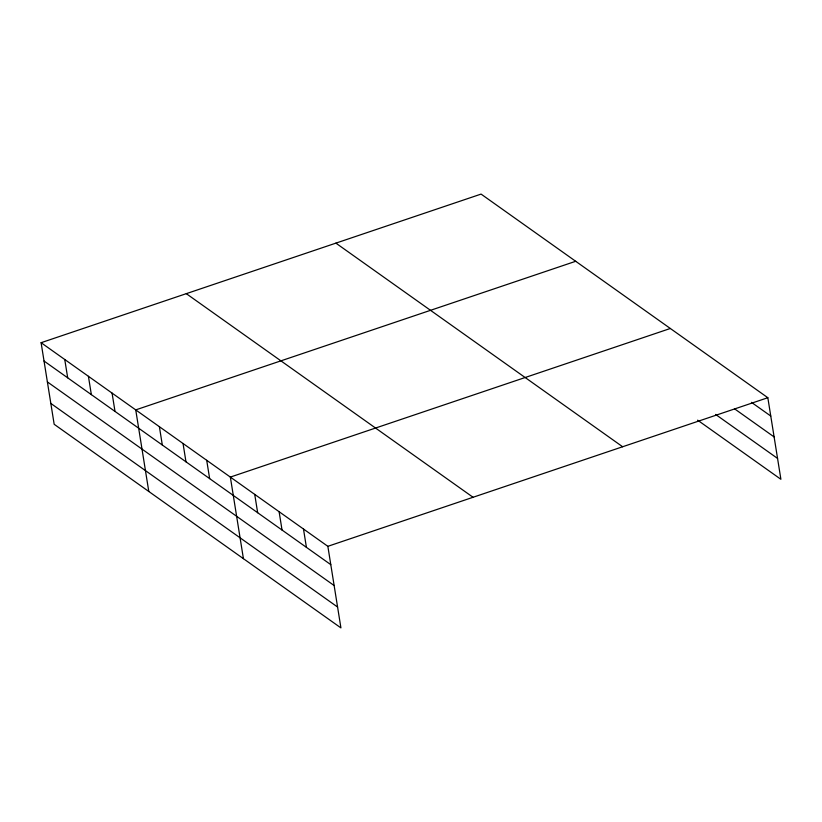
<?xml version="1.0" encoding="UTF-8"?>
<svg xmlns="http://www.w3.org/2000/svg" width="822" height="822" viewBox="0 0 822 822"><rect width="100%" height="100%" fill="white"/><g stroke="black" fill="none" stroke-linecap="round" stroke-linejoin="round"><path stroke-width="1.23" d="M41.1 342.702L327.855 546.322L340.925 627.905L54.17 424.286L41.1 342.702L481.076 194.095L767.83 397.714L780.9 479.298L697.621 420.165M575.708 261.283L135.733 409.89L148.792 491.484M670.331 328.481L230.355 477.089L243.425 558.683M327.855 546.322L767.83 397.714M751.472 402.348L770.769 416.045M734.508 408.791L774.108 436.924M715.602 414.432L777.561 458.429M335.89 243.127L622.634 446.747M186.296 293.66L473.051 497.279M44.039 361.033L330.793 564.652M47.378 381.911L334.133 585.531M50.82 403.417L337.575 607.037M303.482 529.008L306.421 547.349M279.11 511.705L282.038 530.036M254.728 494.392L257.666 512.733M206.702 460.289L209.641 478.63M183.039 443.49L185.978 461.83M159.386 426.69L162.324 445.031M112.069 393.091L115.008 411.432M88.416 376.301L91.355 394.632M64.753 359.502L67.692 377.832"/></g></svg>
